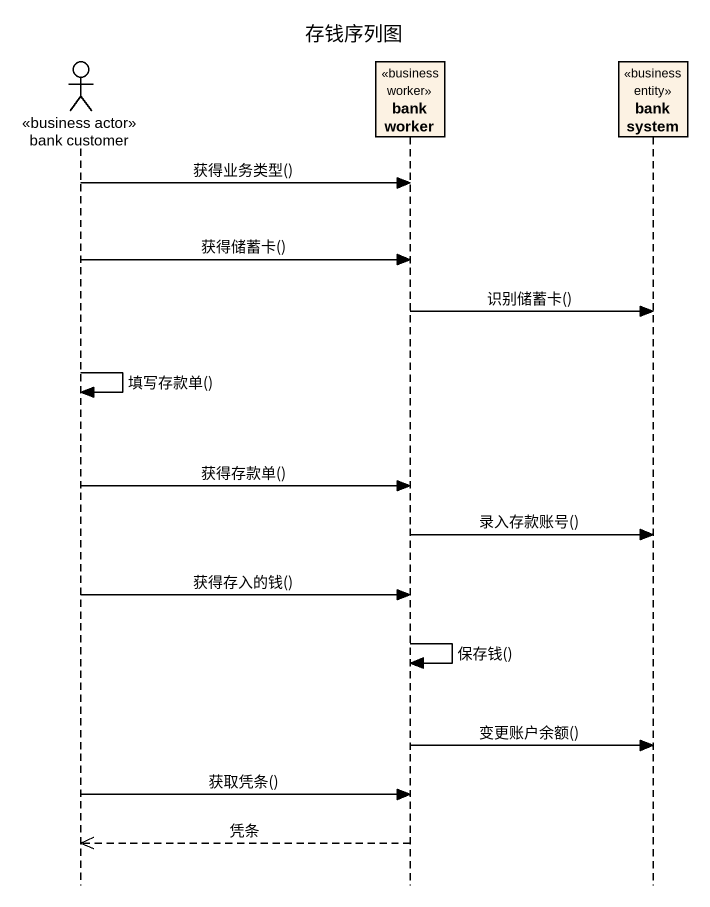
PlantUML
@startuml
title 存钱序列图
hide footbox
actor "bank customer" as bank_customer <<business actor>>
participant "bank worker" as bank_worker <<business worker>>
participant "bank system" as bank_system <<business entity>>

bank_customer -> bank_worker : 获得业务类型()
bank_customer -> bank_worker : 获得储蓄卡()
bank_worker -> bank_system : 识别储蓄卡()
bank_customer -> bank_customer : 填写存款单()
bank_customer -> bank_worker : 获得存款单()
bank_worker -> bank_system : 录入存款账号()
bank_customer -> bank_worker : 获得存入的钱()
bank_worker -> bank_worker : 保存钱()
bank_worker -> bank_system : 变更账户余额()
bank_customer -> bank_worker : 获取凭条()
bank_worker -->> bank_customer : 凭条
@enduml
